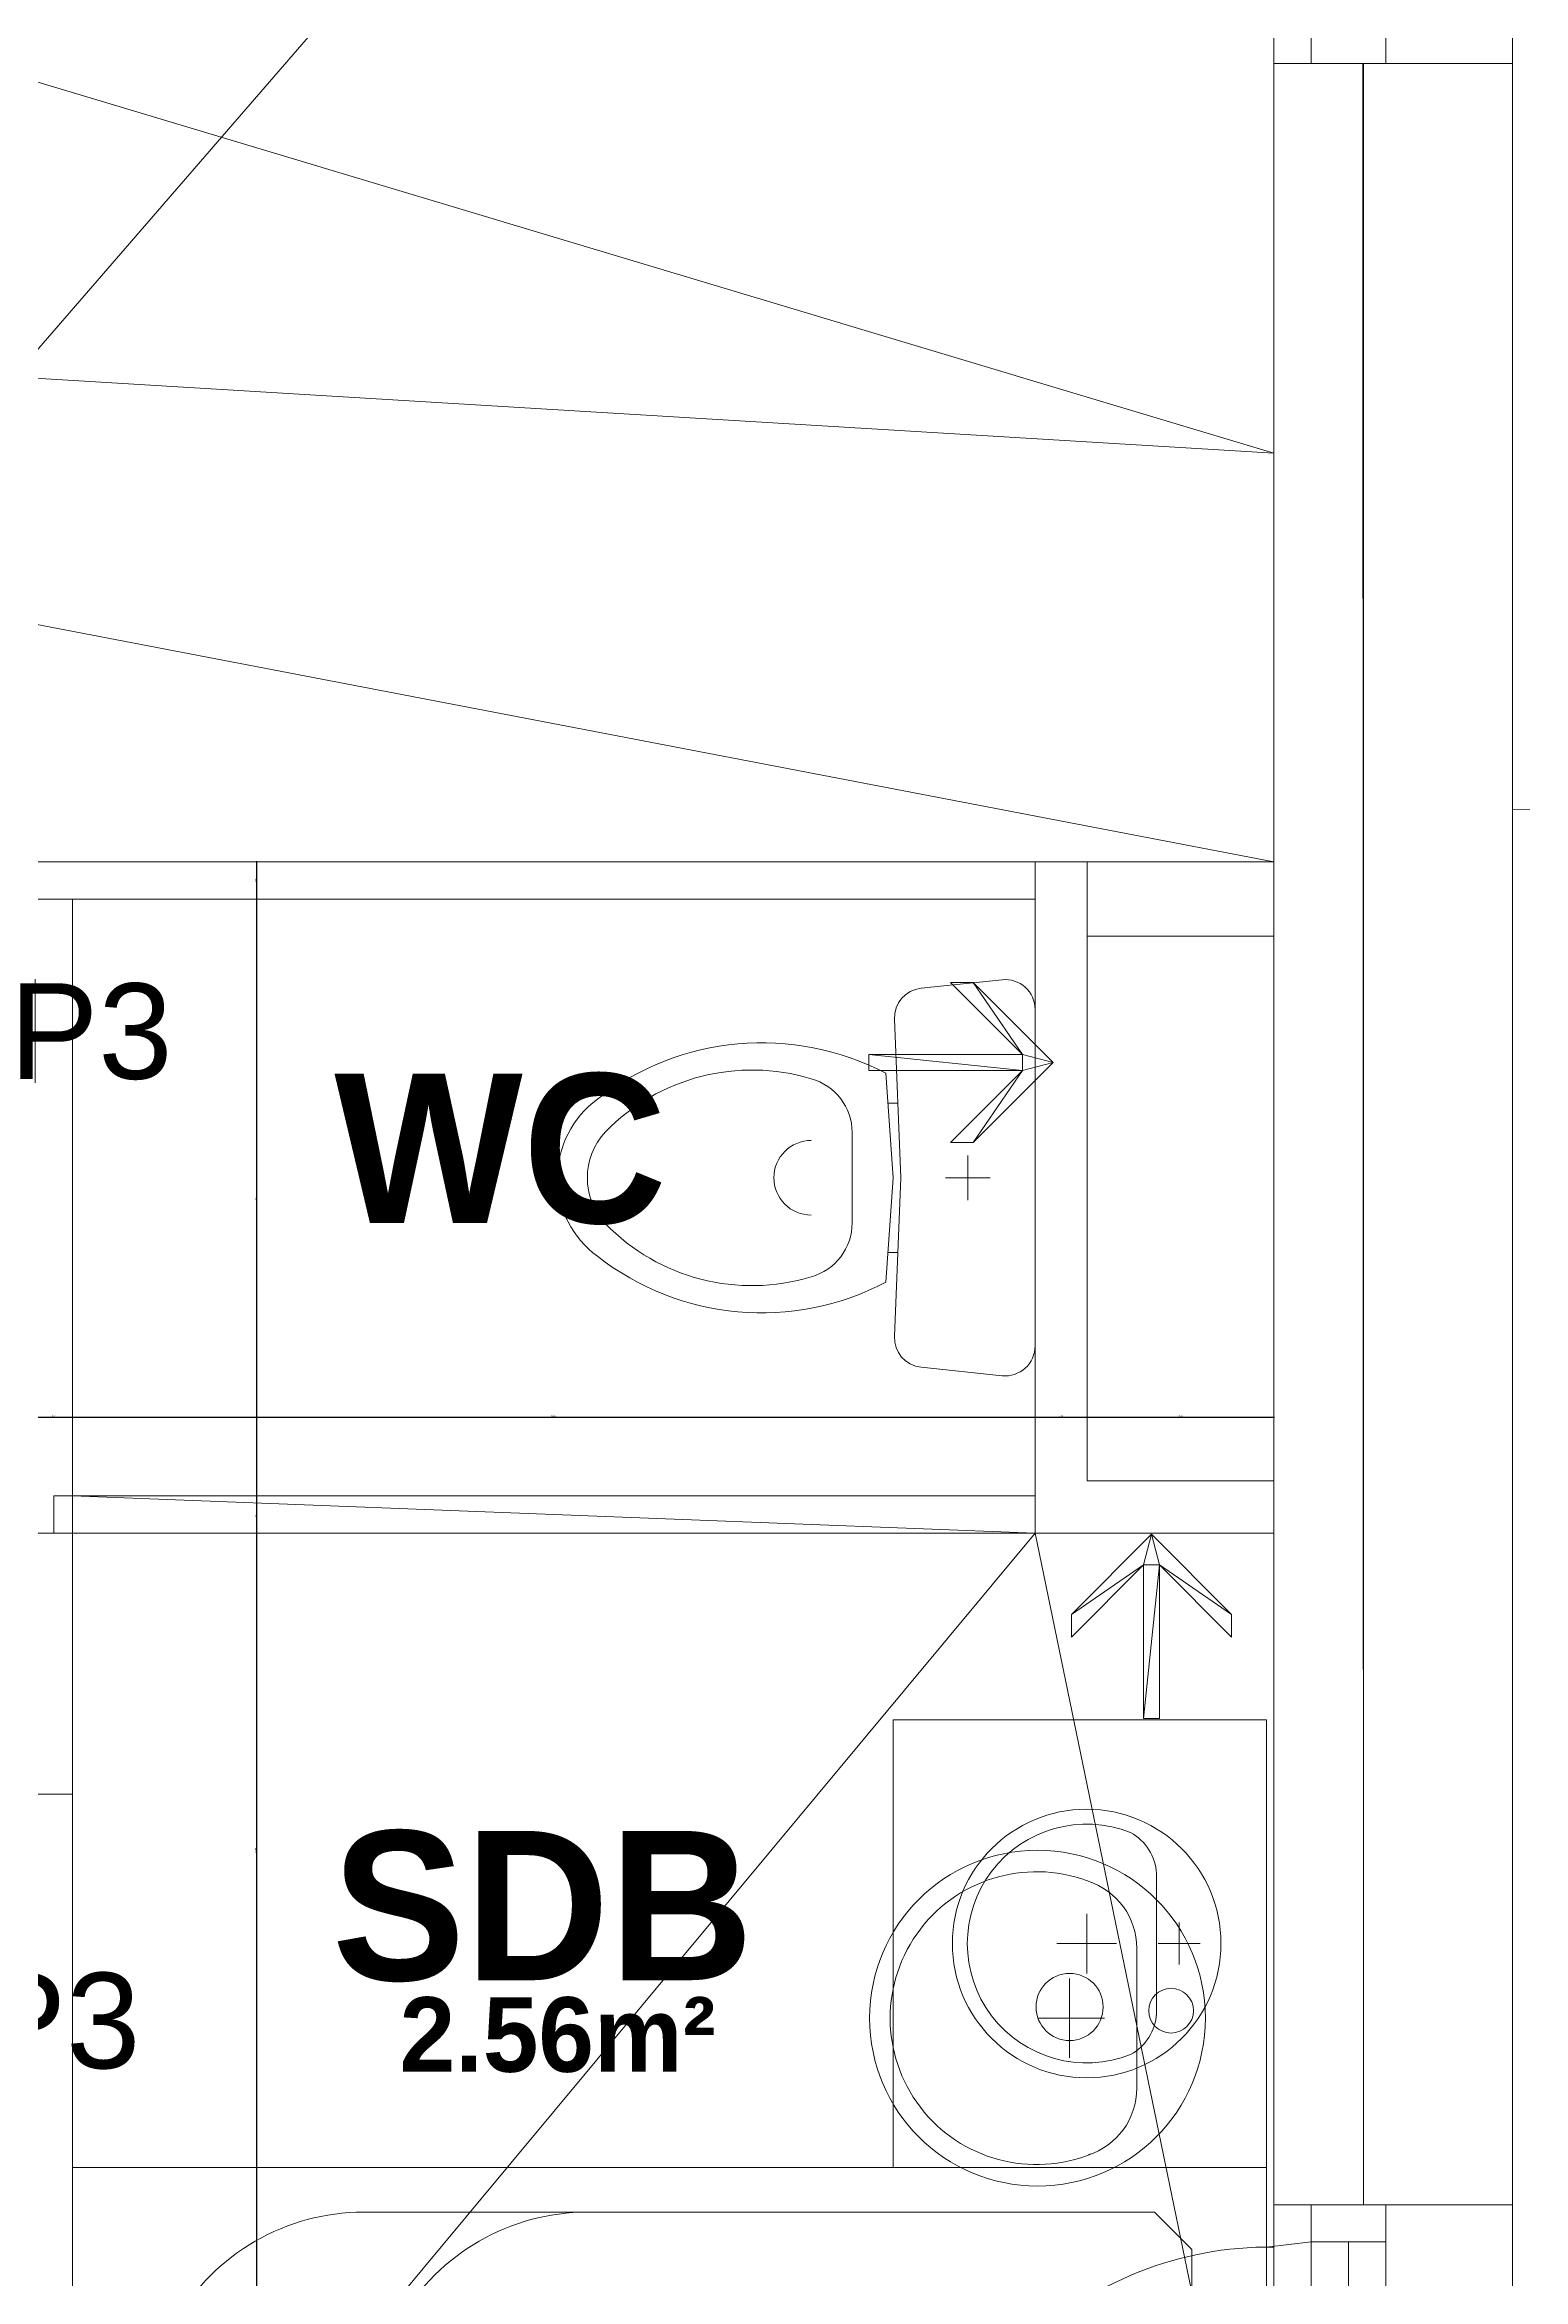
# Model space of a CAD drawing. Header units: metres. Extents: x -12536 to 12621, y -17191 to 9596.
# Drawn here: x -6785.8 to -6587.6, y -3125.3 to -2825.8 of the extents above; entities that cross this region are included whole.
import ezdxf
from ezdxf.enums import TextEntityAlignment as Align
from ezdxf.lldxf.tags import DXFTag

# ---------------------------------------------------------------- set-up
doc = ezdxf.new("R2010")
doc.units = ezdxf.units.M
doc.header["$MEASUREMENT"] = 0
doc.header["$PDMODE"] = 2
doc.header["$PDSIZE"] = 0.25
for name, color, linetype in [('Calque commun', 7, 'Continuous'), ('Layer2', 7, 'Continuous'), ('Layer4', 7, 'Continuous'), ('Layer90', 7, 'Continuous'), ('Textes', 7, 'Continuous')]:
    doc.layers.add(name, color=color, linetype=linetype)
doc.styles.add('Arial', font='arial.ttf', dxfattribs={"height": 0.128})
doc.styles.add('Century Gothic', font='GOTHICB.TTF', dxfattribs={"height": 0.4})
doc.styles.add('Century Gothic2', font='GOTHICB.TTF', dxfattribs={"height": 0.313})
doc.styles.add('Century Gothic6', font='GOTHIC.TTF', dxfattribs={"height": 0.18})
tags = doc.linetypes.add('HIDDEN2', pattern=[0.1875, 0.125, -0.0625]).pattern_tags.tags
tags[6:7] = [DXFTag(74, 4), DXFTag(75, 0), DXFTag(340, '0'), DXFTag(46, 1.0), DXFTag(50, 0.0), DXFTag(44, 0.0), DXFTag(45, 0.0)]
tags[4:5] = [DXFTag(74, 4), DXFTag(75, 0), DXFTag(340, '0'), DXFTag(46, 1.0), DXFTag(50, 0.0), DXFTag(44, 0.0), DXFTag(45, 0.0)]
doc.dimstyles.new('DIM7', dxfattribs={"dimtxt": 0.18, "dimasz": 0.035, "dimexe": 0.05, "dimexo": 0, "dimgap": 0.05, "dimtad": 1, "dimzin": 1, "dimdsep": 46, "dimtxsty": 'Century Gothic6', "dimblk": 'ORIGIN', "dimcen": 0.09, "dimdle": 0.05, "dimadec": 0, "dimazin": 0, "dimtfac": 1, "dimtdec": 4, "dimtix": 1, "dimtofl": 0, "dimtmove": 0, "dimatfit": 3, "dimfxl": 0.05, "dimfxlon": 1, "dimfrac": 2, "dimtolj": 1, "dimtzin": 0, "dimarcsym": 2})

# ---------------------------------------------------------------- blocks, each defined once
blk = doc.blocks.new('Block18105')
at = {"layer": 'Calque commun', "color": 7, "linetype": 'Continuous', "lineweight": 5}
for p, q in [((26.914, -27.1707), (26.914, -24.3006)), ((27.034, -27.1707), (27.034, -24.3006))]:
    blk.add_line(p, q, dxfattribs=at)
at = {"layer": 'Calque commun', "color": 7, "linetype": 'Continuous', "lineweight": 20}
blk.add_line((27.234, -27.1707), (27.234, -24.3006), dxfattribs=at)
blk = doc.blocks.new('wc-3')
at = {"layer": 'Layer2', "color": 6, "linetype": 'Continuous', "lineweight": 5}
for p, q in [((-0.2256, 0), (0.2256, 0)), ((-0.2653, -0.0442), (-0.2539, -0.1527)), ((0.2539, -0.1527), (0.2653, -0.0442)), ((0, -0.06), (0, -0.12)), ((-0.03, -0.09), (0.03, -0.09)), ((-0.2125, -0.1885), (0, -0.18)), ((-0.14, -0.2), (0, -0.19)), ((-0.1, -0.184), (-0.1, -0.1971)), ((0, -0.18), (0.2125, -0.1885)), ((0, -0.19), (0.14, -0.2)), ((0.1, -0.1971), (0.1, -0.184)), ((-0.06, -0.2451), (0.06, -0.2451))]:
    blk.add_line(p, q, dxfattribs=at)
at = {"layer": 'Layer2', "color": 6, "linetype": 'Continuous', "lineweight": 5, "flags": 128}
for points in [[(-0.2653, -0.0442, -0.445253), (-0.2256, 0)], [(0.2256, 0, -0.445276), (0.2653, -0.0442)], [(-0.2539, -0.1527, 0.395314), (-0.2125, -0.1885)], [(0.2125, -0.1885, 0.395339), (0.2539, -0.1527)], [(-0.14, -0.2, 0.294671), (-0.1052, -0.5864)], [(0.14, -0.2, -0.294671), (0.1052, -0.5864)], [(-0.1327, -0.3, -0.337883), (-0.0606, -0.2451)], [(0.1327, -0.3, 0.337854), (0.0606, -0.2451)], [(-0.1327, -0.3, 0.281729), (-0.0616, -0.5756)], [(-0.05, -0.3, 1), (0.05, -0.3)], [(0.1327, -0.3, -0.279876), (0.0616, -0.5756)], [(-0.1052, -0.5864, 0.509528), (0.1052, -0.5864)], [(-0.0616, -0.5756, 0.395927), (0.0616, -0.5756)]]:
    blk.add_lwpolyline(points, format="xyb", dxfattribs=at)
blk = doc.blocks.new('bain160')
at = {"layer": 'Layer90', "color": 6, "linetype": 'Continuous', "lineweight": 5}
for p, q in [((-1.6, 0.7), (-1.6, 0)), ((0, 0.7), (-1.6, 0.7)), ((0, 0), (0, 0.7)), ((-0.15, 0.64), (-1.21, 0.64)), ((-0.1, 0.59), (-0.15, 0.64)), ((-0.1, 0.11), (-0.1, 0.59)), ((-0.0457, 0.37), (-0.0457, 0.43)), ((-0.2, 0.3), (-0.2, 0.4)), ((-0.0757, 0.4), (-0.0157, 0.4)), ((-0.25, 0.35), (-0.15, 0.35)), ((-0.0457, 0.27), (-0.0457, 0.33)), ((-0.0757, 0.3), (-0.0157, 0.3)), ((-0.15, 0.06), (-0.1, 0.11)), ((-1.21, 0.06), (-0.15, 0.06)), ((-1.6, 0), (0, 0))]:
    blk.add_line(p, q, dxfattribs=at)
at = {"layer": 'Layer90', "color": 6, "linetype": 'Continuous', "lineweight": 5, "flags": 128}
for points in [[(-1.21, 0.06, -1.000007), (-1.21, 0.64)], [(-0.91, 0.06, -1.000005), (-0.91, 0.64)]]:
    blk.add_lwpolyline(points, format="xyb", dxfattribs=at)
blk = doc.blocks.new('@PRES_1_$$_1-7')
at = {"layer": 'Calque commun', "color": 5, "linetype": 'Continuous', "lineweight": 5}
for p, q in [((0, 0.32), (1.2, 0.32)), ((1.2, 0.15), (0, 0.15)), ((0.05, 0.05), (0.05, 0.15)), ((1.15, 0.15), (1.15, 0.05)), ((0.05, 0.1), (1.15, 0.1)), ((1.2, 0.05), (0, 0.05)), ((0, 0), (1.2, 0))]:
    blk.add_line(p, q, dxfattribs=at)
blk = doc.blocks.new('@PRES_1_$$_1-8')
at = {"layer": 'Calque commun', "color": 7, "linetype": 'Continuous', "lineweight": 5}
blk.add_line((0, 0), (0, 0.32), dxfattribs=at)
blk = doc.blocks.new('@PRES_1_$$_1-9')
at = {"layer": 'Calque commun', "color": 7, "linetype": 'Continuous', "lineweight": 5}
blk.add_line((0, 0), (0, 0.32), dxfattribs=at)
blk = doc.blocks.new('INTER_2D_COMB3')
at = {"layer": 'Layer4', "color": 0, "linetype": 'ByBlock', "lineweight": -2}
for name in ['@PRES_1_$$_1-7', '@PRES_1_$$_1-8']:
    blk.add_blockref(name, (0, 0), dxfattribs=at)
at = {"layer": 'Layer4', "color": 0, "linetype": 'ByBlock', "lineweight": -2, "extrusion": (0, 0, -1), "xscale": -1, "yscale": -1, "zscale": -1, "rotation": 180}
blk.add_blockref('@PRES_1_$$_1-9', (-1.2, 0), dxfattribs=at)
blk = doc.blocks.new('PLACED_COMB3')
at = {"layer": 'Layer4', "color": 0, "linetype": 'ByBlock', "lineweight": -2}
blk.add_blockref('INTER_2D_COMB3', (0, 0), dxfattribs=at)
blk = doc.blocks.new('_ORIGIN')
at = {"color": 0, "linetype": 'ByBlock', "lineweight": -2}
blk.add_line((0, 0), (-1, 0), dxfattribs=at)
blk.add_circle((0, 0), 0.5, dxfattribs=at)
blk = doc.blocks.new('*D1230')
at = {"layer": 'Calque commun', "color": 0, "linetype": 'ByBlock', "lineweight": -2, "transparency": 16777216}
for p, q in [((-6787.04, -3009.78), (-6787.04, -3009.73)), ((-6787, -3009.78), (-6782.07, -3009.78)), ((-6782.04, -3009.78), (-6782.07, -3009.78)), ((-6782.04, -3009.78), (-6782.04, -3009.73))]:
    blk.add_line(p, q, dxfattribs=at)
at = {"layer": 'Calque commun', "color": 0, "linetype": 'Continuous', "lineweight": -2, "transparency": 16777216}
blk.add_line((-6782, -3009.78), (-6781.97, -3009.78), dxfattribs=at)
at = {"layer": 'Defpoints', "color": 0, "linetype": 'Continuous', "transparency": 16777216}
for p in [(-6787.04, -3009.78), (-6782.04, -3009.78), (-6782.04, -3009.78)]:
    blk.add_point(p, dxfattribs=at)
at = {"layer": 'Calque commun', "color": 0, "linetype": 'Continuous', "lineweight": -2, "transparency": 16777216, "xscale": 0.03500000014901161, "yscale": 0.03500000014901161, "zscale": 0.03500000014901161, "rotation": 180}
for p in [(-6787.04, -3009.78), (-6782.04, -3009.78)]:
    blk.add_blockref('_ORIGIN', p, dxfattribs=at)
at = {"layer": 'Calque commun', "color": 0, "linetype": 'Continuous', "lineweight": 5, "transparency": 16777216, "insert": (-6784.54, -3009.73), "char_height": 0.18, "attachment_point": 8, "line_spacing_factor": 0.773441, "style": 'Century Gothic6'}
blk.add_mtext('\\A1;5.00', dxfattribs=at)
blk = doc.blocks.new('*D1231')
at = {"layer": 'Calque commun', "color": 0, "linetype": 'ByBlock', "lineweight": -2, "transparency": 16777216}
for p, q in [((-6782.04, -3009.78), (-6782.04, -3009.73)), ((-6782, -3009.78), (-6653.07, -3009.78)), ((-6653.04, -3009.78), (-6653.07, -3009.78)), ((-6653.04, -3009.78), (-6653.04, -3009.73))]:
    blk.add_line(p, q, dxfattribs=at)
at = {"layer": 'Calque commun', "color": 0, "linetype": 'Continuous', "lineweight": -2, "transparency": 16777216}
blk.add_line((-6653, -3009.78), (-6652.97, -3009.78), dxfattribs=at)
at = {"layer": 'Defpoints', "color": 0, "linetype": 'Continuous', "transparency": 16777216}
for p in [(-6782.04, -3009.78), (-6653.04, -3009.78), (-6653.04, -3009.78)]:
    blk.add_point(p, dxfattribs=at)
at = {"layer": 'Calque commun', "color": 0, "linetype": 'Continuous', "lineweight": -2, "transparency": 16777216, "xscale": 0.03500000014901161, "yscale": 0.03500000014901161, "zscale": 0.03500000014901161, "rotation": 180}
for p in [(-6782.04, -3009.78), (-6653.04, -3009.78)]:
    blk.add_blockref('_ORIGIN', p, dxfattribs=at)
at = {"layer": 'Calque commun', "color": 0, "linetype": 'Continuous', "lineweight": 5, "transparency": 16777216, "insert": (-6717.54, -3009.73), "char_height": 0.18, "attachment_point": 8, "line_spacing_factor": 0.773441, "style": 'Century Gothic6'}
blk.add_mtext('\\A1;129.00', dxfattribs=at)
blk = doc.blocks.new('*D1232')
at = {"layer": 'Calque commun', "color": 0, "linetype": 'ByBlock', "lineweight": -2, "transparency": 16777216}
for p, q in [((-6653.04, -3009.78), (-6653.04, -3009.73)), ((-6653, -3009.78), (-6646.07, -3009.78)), ((-6646.04, -3009.78), (-6646.07, -3009.78)), ((-6646.04, -3009.78), (-6646.04, -3009.73))]:
    blk.add_line(p, q, dxfattribs=at)
at = {"layer": 'Calque commun', "color": 0, "linetype": 'Continuous', "lineweight": -2, "transparency": 16777216}
blk.add_line((-6646, -3009.78), (-6645.97, -3009.78), dxfattribs=at)
at = {"layer": 'Defpoints', "color": 0, "linetype": 'Continuous', "transparency": 16777216}
for p in [(-6653.04, -3009.78), (-6646.04, -3009.78), (-6646.04, -3009.78)]:
    blk.add_point(p, dxfattribs=at)
at = {"layer": 'Calque commun', "color": 0, "linetype": 'Continuous', "lineweight": -2, "transparency": 16777216, "xscale": 0.03500000014901161, "yscale": 0.03500000014901161, "zscale": 0.03500000014901161, "rotation": 180}
for p in [(-6653.04, -3009.78), (-6646.04, -3009.78)]:
    blk.add_blockref('_ORIGIN', p, dxfattribs=at)
at = {"layer": 'Calque commun', "color": 0, "linetype": 'Continuous', "lineweight": 5, "transparency": 16777216, "insert": (-6649.54, -3009.73), "char_height": 0.18, "attachment_point": 8, "line_spacing_factor": 0.773441, "style": 'Century Gothic6'}
blk.add_mtext('\\A1;7.00', dxfattribs=at)
blk = doc.blocks.new('*D1233')
at = {"layer": 'Calque commun', "color": 0, "linetype": 'ByBlock', "lineweight": -2, "transparency": 16777216}
for p, q in [((-6646.04, -3009.78), (-6646.04, -3009.73)), ((-6646, -3009.78), (-6621.07, -3009.78)), ((-6621.04, -3009.78), (-6621.07, -3009.78)), ((-6621.04, -3009.78), (-6621.04, -3009.73))]:
    blk.add_line(p, q, dxfattribs=at)
at = {"layer": 'Calque commun', "color": 0, "linetype": 'Continuous', "lineweight": -2, "transparency": 16777216}
blk.add_line((-6621, -3009.78), (-6620.97, -3009.78), dxfattribs=at)
at = {"layer": 'Defpoints', "color": 0, "linetype": 'Continuous', "transparency": 16777216}
for p in [(-6646.04, -3009.78), (-6621.04, -3009.78), (-6621.04, -3009.78)]:
    blk.add_point(p, dxfattribs=at)
at = {"layer": 'Calque commun', "color": 0, "linetype": 'Continuous', "lineweight": -2, "transparency": 16777216, "xscale": 0.03500000014901161, "yscale": 0.03500000014901161, "zscale": 0.03500000014901161, "rotation": 180}
for p in [(-6646.04, -3009.78), (-6621.04, -3009.78)]:
    blk.add_blockref('_ORIGIN', p, dxfattribs=at)
at = {"layer": 'Calque commun', "color": 0, "linetype": 'Continuous', "lineweight": 5, "transparency": 16777216, "insert": (-6633.54, -3009.73), "char_height": 0.18, "attachment_point": 8, "line_spacing_factor": 0.773441, "style": 'Century Gothic6'}
blk.add_mtext('\\A1;25.00', dxfattribs=at)
blk = doc.blocks.new('*D1241')
at = {"layer": 'Calque commun', "color": 0, "linetype": 'ByBlock', "lineweight": -2, "transparency": 16777216}
for p, q in [((-6757.37, -3110.35), (-6757.27, -3110.35)), ((-6757.32, -3110.35), (-6757.32, -3110.38)), ((-6757.32, -3180.31), (-6757.32, -3110.38)), ((-6757.37, -3180.35), (-6757.27, -3180.35))]:
    blk.add_line(p, q, dxfattribs=at)
at = {"layer": 'Calque commun', "color": 0, "linetype": 'Continuous', "lineweight": -2, "transparency": 16777216}
blk.add_line((-6757.32, -3110.31), (-6757.32, -3110.28), dxfattribs=at)
at = {"layer": 'Defpoints', "color": 0, "linetype": 'Continuous', "transparency": 16777216}
for p in [(-6782.04, -3110.35), (-6757.32, -3110.35), (-6782.04, -3180.35)]:
    blk.add_point(p, dxfattribs=at)
at = {"layer": 'Calque commun', "color": 0, "linetype": 'Continuous', "lineweight": -2, "transparency": 16777216, "xscale": 0.03500000014901161, "yscale": 0.03500000014901161, "zscale": 0.03500000014901161, "rotation": 270}
for p in [(-6757.32, -3110.35), (-6757.32, -3180.35)]:
    blk.add_blockref('_ORIGIN', p, dxfattribs=at)
at = {"layer": 'Calque commun', "color": 0, "linetype": 'Continuous', "lineweight": 5, "transparency": 16777216, "insert": (-6757.37, -3145.35), "char_height": 0.18, "attachment_point": 8, "rotation": 90, "line_spacing_factor": 0.773441, "style": 'Century Gothic6'}
blk.add_mtext('\\A1;70.00', dxfattribs=at)
blk = doc.blocks.new('*D1242')
at = {"layer": 'Calque commun', "color": 0, "linetype": 'ByBlock', "lineweight": -2, "transparency": 16777216}
for p, q in [((-6757.37, -3025.35), (-6757.27, -3025.35)), ((-6757.32, -3025.35), (-6757.32, -3025.38)), ((-6757.32, -3110.31), (-6757.32, -3025.38)), ((-6757.37, -3110.35), (-6757.27, -3110.35))]:
    blk.add_line(p, q, dxfattribs=at)
at = {"layer": 'Calque commun', "color": 0, "linetype": 'Continuous', "lineweight": -2, "transparency": 16777216}
blk.add_line((-6757.32, -3025.31), (-6757.32, -3025.28), dxfattribs=at)
at = {"layer": 'Defpoints', "color": 0, "linetype": 'Continuous', "transparency": 16777216}
for p in [(-6782.04, -3025.35), (-6757.32, -3025.35), (-6782.04, -3110.35)]:
    blk.add_point(p, dxfattribs=at)
at = {"layer": 'Calque commun', "color": 0, "linetype": 'Continuous', "lineweight": -2, "transparency": 16777216, "xscale": 0.03500000014901161, "yscale": 0.03500000014901161, "zscale": 0.03500000014901161, "rotation": 270}
for p in [(-6757.32, -3025.35), (-6757.32, -3110.35)]:
    blk.add_blockref('_ORIGIN', p, dxfattribs=at)
at = {"layer": 'Calque commun', "color": 0, "linetype": 'Continuous', "lineweight": 5, "transparency": 16777216, "insert": (-6757.37, -3067.85), "char_height": 0.18, "attachment_point": 8, "rotation": 90, "line_spacing_factor": 0.773441, "style": 'Century Gothic6'}
blk.add_mtext('\\A1;85.00', dxfattribs=at)
blk = doc.blocks.new('*D1243')
at = {"layer": 'Calque commun', "color": 0, "linetype": 'ByBlock', "lineweight": -2, "transparency": 16777216}
for p, q in [((-6757.37, -3020.35), (-6757.27, -3020.35)), ((-6757.32, -3020.35), (-6757.32, -3020.38)), ((-6757.32, -3025.31), (-6757.32, -3020.38)), ((-6757.37, -3025.35), (-6757.27, -3025.35))]:
    blk.add_line(p, q, dxfattribs=at)
at = {"layer": 'Calque commun', "color": 0, "linetype": 'Continuous', "lineweight": -2, "transparency": 16777216}
blk.add_line((-6757.32, -3020.31), (-6757.32, -3020.28), dxfattribs=at)
at = {"layer": 'Defpoints', "color": 0, "linetype": 'Continuous', "transparency": 16777216}
for p in [(-6782.04, -3020.35), (-6757.32, -3020.35), (-6782.04, -3025.35)]:
    blk.add_point(p, dxfattribs=at)
at = {"layer": 'Calque commun', "color": 0, "linetype": 'Continuous', "lineweight": -2, "transparency": 16777216, "xscale": 0.03500000014901161, "yscale": 0.03500000014901161, "zscale": 0.03500000014901161, "rotation": 270}
for p in [(-6757.32, -3020.35), (-6757.32, -3025.35)]:
    blk.add_blockref('_ORIGIN', p, dxfattribs=at)
at = {"layer": 'Calque commun', "color": 0, "linetype": 'Continuous', "lineweight": 5, "transparency": 16777216, "insert": (-6757.37, -3022.85), "char_height": 0.18, "attachment_point": 8, "rotation": 90, "line_spacing_factor": 0.773441, "style": 'Century Gothic6'}
blk.add_mtext('\\A1;5.00', dxfattribs=at)
blk = doc.blocks.new('*D1244')
at = {"layer": 'Calque commun', "color": 0, "linetype": 'ByBlock', "lineweight": -2, "transparency": 16777216}
for p, q in [((-6757.37, -2940.35), (-6757.27, -2940.35)), ((-6757.32, -2940.35), (-6757.32, -2940.38)), ((-6757.32, -3020.31), (-6757.32, -2940.38)), ((-6757.37, -3020.35), (-6757.27, -3020.35))]:
    blk.add_line(p, q, dxfattribs=at)
at = {"layer": 'Calque commun', "color": 0, "linetype": 'Continuous', "lineweight": -2, "transparency": 16777216}
blk.add_line((-6757.32, -2940.31), (-6757.32, -2940.28), dxfattribs=at)
at = {"layer": 'Defpoints', "color": 0, "linetype": 'Continuous', "transparency": 16777216}
for p in [(-6782.04, -2940.35), (-6757.32, -2940.35), (-6782.04, -3020.35)]:
    blk.add_point(p, dxfattribs=at)
at = {"layer": 'Calque commun', "color": 0, "linetype": 'Continuous', "lineweight": -2, "transparency": 16777216, "xscale": 0.03500000014901161, "yscale": 0.03500000014901161, "zscale": 0.03500000014901161, "rotation": 270}
for p in [(-6757.32, -2940.35), (-6757.32, -3020.35)]:
    blk.add_blockref('_ORIGIN', p, dxfattribs=at)
at = {"layer": 'Calque commun', "color": 0, "linetype": 'Continuous', "lineweight": 5, "transparency": 16777216, "insert": (-6757.37, -2980.35), "char_height": 0.18, "attachment_point": 8, "rotation": 90, "line_spacing_factor": 0.773441, "style": 'Century Gothic6'}
blk.add_mtext('\\A1;80.00', dxfattribs=at)
blk = doc.blocks.new('*D1245')
at = {"layer": 'Calque commun', "color": 0, "linetype": 'ByBlock', "lineweight": -2, "transparency": 16777216}
for p, q in [((-6757.27, -2935.35), (-6757.37, -2935.35)), ((-6757.32, -2935.35), (-6757.32, -2935.38)), ((-6757.32, -2940.31), (-6757.32, -2935.38)), ((-6757.37, -2940.35), (-6757.27, -2940.35))]:
    blk.add_line(p, q, dxfattribs=at)
at = {"layer": 'Calque commun', "color": 0, "linetype": 'Continuous', "lineweight": -2, "transparency": 16777216}
blk.add_line((-6757.32, -2935.31), (-6757.32, -2935.28), dxfattribs=at)
at = {"layer": 'Defpoints', "color": 0, "linetype": 'Continuous', "transparency": 16777216}
for p in [(-6757.32, -2935.35), (-6726.04, -2935.35), (-6782.04, -2940.35)]:
    blk.add_point(p, dxfattribs=at)
at = {"layer": 'Calque commun', "color": 0, "linetype": 'Continuous', "lineweight": -2, "transparency": 16777216, "xscale": 0.03500000014901161, "yscale": 0.03500000014901161, "zscale": 0.03500000014901161, "rotation": 270}
for p in [(-6757.32, -2935.35), (-6757.32, -2940.35)]:
    blk.add_blockref('_ORIGIN', p, dxfattribs=at)
at = {"layer": 'Calque commun', "color": 0, "linetype": 'Continuous', "lineweight": 5, "transparency": 16777216, "insert": (-6757.37, -2937.85), "char_height": 0.18, "attachment_point": 8, "rotation": 90, "line_spacing_factor": 0.773441, "style": 'Century Gothic6'}
blk.add_mtext('\\A1;5.00', dxfattribs=at)
blk = doc.blocks.new('@PRES_1_$$_1-53')
at = {"layer": 'Calque commun', "color": 5, "linetype": 'Continuous', "lineweight": 5}
for p, q in [((0, 0.32), (1, 0.32)), ((1, 0.15), (0, 0.15)), ((0.05, 0.05), (0.05, 0.15)), ((0.95, 0.15), (0.95, 0.05)), ((0.05, 0.1), (0.95, 0.1)), ((1, 0.05), (0, 0.05)), ((0, 0), (1, 0))]:
    blk.add_line(p, q, dxfattribs=at)
blk = doc.blocks.new('@PRES_1_$$_1-54')
at = {"layer": 'Calque commun', "color": 7, "linetype": 'Continuous', "lineweight": 5}
blk.add_line((0, 0), (0, 0.32), dxfattribs=at)
blk = doc.blocks.new('@PRES_1_$$_1-55')
at = {"layer": 'Calque commun', "color": 7, "linetype": 'Continuous', "lineweight": 5}
blk.add_line((0, 0), (0, 0.32), dxfattribs=at)
blk = doc.blocks.new('INTER_2D_COMB19')
at = {"layer": 'Calque commun', "color": 0, "linetype": 'ByBlock', "lineweight": -2}
for name in ['@PRES_1_$$_1-53', '@PRES_1_$$_1-54']:
    blk.add_blockref(name, (0, 0), dxfattribs=at)
at = {"layer": 'Calque commun', "color": 0, "linetype": 'ByBlock', "lineweight": -2, "extrusion": (0, 0, -1), "xscale": -1, "yscale": -1, "zscale": -1, "rotation": 180}
blk.add_blockref('@PRES_1_$$_1-55', (-1, 0), dxfattribs=at)
blk = doc.blocks.new('PLACED_COMB19')
at = {"layer": 'Calque commun', "color": 0, "linetype": 'ByBlock', "lineweight": -2}
blk.add_blockref('INTER_2D_COMB19', (0, 0), dxfattribs=at)
blk = doc.blocks.new('@PRES_1_$$_1-35')
at = {"layer": 'Calque commun', "color": 5, "linetype": 'Continuous', "lineweight": 5}
for p, q in [((0, 0.32), (0.8, 0.32)), ((0.8, 0.15), (0, 0.15)), ((0.05, 0.05), (0.05, 0.15)), ((0.75, 0.15), (0.75, 0.05)), ((0.05, 0.1), (0.75, 0.1)), ((0.8, 0.05), (0, 0.05)), ((0, 0), (0.8, 0))]:
    blk.add_line(p, q, dxfattribs=at)
blk = doc.blocks.new('@PRES_1_$$_1-36')
at = {"layer": 'Calque commun', "color": 7, "linetype": 'Continuous', "lineweight": 5}
blk.add_line((0, 0), (0, 0.32), dxfattribs=at)
blk = doc.blocks.new('@PRES_1_$$_1-37')
at = {"layer": 'Calque commun', "color": 7, "linetype": 'Continuous', "lineweight": 5}
blk.add_line((0, 0), (0, 0.32), dxfattribs=at)
blk = doc.blocks.new('INTER_2D_COMB13')
at = {"layer": 'Calque commun', "color": 0, "linetype": 'ByBlock', "lineweight": -2}
for name in ['@PRES_1_$$_1-35', '@PRES_1_$$_1-36']:
    blk.add_blockref(name, (0, 0), dxfattribs=at)
at = {"layer": 'Calque commun', "color": 0, "linetype": 'ByBlock', "lineweight": -2, "extrusion": (0, 0, -1), "xscale": -1, "yscale": -1, "zscale": -1, "rotation": 180}
blk.add_blockref('@PRES_1_$$_1-37', (-0.8, 0), dxfattribs=at)
blk = doc.blocks.new('PLACED_COMB13')
at = {"layer": 'Calque commun', "color": 0, "linetype": 'ByBlock', "lineweight": -2}
blk.add_blockref('INTER_2D_COMB13', (0, 0), dxfattribs=at)
blk = doc.blocks.new('fleche01')
at = {"layer": 'Calque commun', "color": 6, "linetype": 'Continuous', "lineweight": 20}
mesh = blk.add_polyface(dxfattribs=at)
corners = [(1.283, 1), (0.383, 0.1), (1, 1), (1, -1), (0, 0), (0.383, -0.1), (2.3, 0.1), (2.3, -0.1), (1.283, -1)]
mesh.append_faces([[corners[k] for k in face] for face in [(4, 1, 5)]], dxfattribs={"vtx0": -1, "vtx1": -1, "vtx2": -1, "color": 6})
mesh.append_faces([[corners[k] for k in face] for face in [(0, 1, 2)]], dxfattribs={"vtx1": -1, "color": 6})
mesh.append_faces([[corners[k] for k in face] for face in [(3, 4, 5), (4, 2, 1), (7, 5, 1)]], dxfattribs={"vtx1": -1, "vtx2": -1, "color": 6})
mesh.append_faces([[corners[k] for k in face] for face in [(1, 6, 7), (5, 8, 3)]], dxfattribs={"vtx2": -1, "color": 6})
blk = doc.blocks.new('vasque1')
at = {"layer": 'Layer2', "color": 6, "linetype": 'Continuous', "lineweight": 5}
for p, q in [((-0.094, -0.092), (0.094, -0.092)), ((0, -0.182), (0, -0.135)), ((-0.0533, -0.182), (0.0533, -0.182)), ((0, -0.182), (0, -0.224))]:
    blk.add_line(p, q, dxfattribs=at)
at = {"layer": 'Layer2', "color": 6, "linetype": 'Continuous', "lineweight": 5, "flags": 128}
for points in [[(0, -0.45, -1), (0, 0)], [(0, 0, -1), (0, -0.45)], [(0.02, -0.046, 1), (-0.04, -0.046, 1), (0.02, -0.046)], [(-0.094, -0.092, 0.324927), (-0.1834, -0.157)], [(0.094, -0.092, -0.324927), (0.1834, -0.157)], [(0.03, -0.182, 1), (-0.06, -0.182, 1), (0.03, -0.182)], [(-0.1814, -0.1514, 1.494518), (0.1814, -0.1514)]]:
    blk.add_lwpolyline(points, format="xyb", dxfattribs=at)
blk = doc.blocks.new('vasqu450')
at = {"layer": 'Calque commun', "color": 6, "linetype": 'Continuous', "lineweight": 5}
blk.add_line((0.1207, 0.1168), (-0.1173, 0.117), dxfattribs=at)
for radius, start, end in [(0.225, 360, 359.9994), (0.2, 158.4, 21.6)]:
    blk.add_arc((0, 0), radius, start, end, dxfattribs=at)
at = {"layer": 'Calque commun', "color": 6, "linetype": 'Continuous', "lineweight": 5, "extrusion": (0, 0, -1)}
for centre, start, end in [((0.112, 0.0327), 28.9734, 86.4066), ((-0.112, 0.0327), 93.5934, 151.0266)]:
    blk.add_arc(centre, 0.0845, start, end, dxfattribs=at)
at = {"layer": 'Layer90', "color": 6, "linetype": 'Continuous', "lineweight": 5}
for p, q in [((0, 0.19), (0, 0.12)), ((0.035, 0.155), (-0.035, 0.155)), ((0, 0.05), (0, -0.05)), ((-0.05, 0), (0.05, 0))]:
    blk.add_line(p, q, dxfattribs=at)
blk = doc.blocks.new('meuble vasque 60x50')
at = {"layer": 'Calque commun', "color": 0, "linetype": 'ByBlock', "lineweight": -2, "xscale": 0.800000011920929, "yscale": 0.800000011920929, "zscale": 0.800000011920929}
blk.add_blockref('vasqu450', (0.2994, -0.241), dxfattribs=at)
at = {"layer": 'Calque commun', "color": 0, "linetype": 'ByBlock', "lineweight": -2}
blk.add_blockref('vasque1', (0.3994, -0.0819), dxfattribs=at)
at = {"layer": 'Calque commun', "color": 6, "linetype": 'Continuous', "lineweight": 5}
mesh = blk.add_polyface(dxfattribs=at)
corners = [(-0.0006, -0.0002), (0.5994, -0.0002), (0.5994, -0.5002), (-0.0006, -0.5002)]
mesh.append_faces([[corners[k] for k in face] for face in [(0, 1, 2, 3)]], dxfattribs={"color": 6})

msp = doc.modelspace()

# ---------------------------------------------------------------- linework, layer by layer
at = {"layer": 'Calque commun', "color": 12, "linetype": 'Continuous', "lineweight": 20}
for p, q in [((-6609.12, -2828.344), (-6589.036, -2828.344)), ((-6609.12, -2828.344), (-6609.036, -3115.346)), ((-6653.038, -2935.346), (-6653.038, -3025.346)), ((-6646.037, -2935.346), (-6653.038, -2935.346)), ((-6646.037, -2935.346), (-6646.037, -3018.346)), ((-6646.037, -3018.346), (-6621.037, -3018.346)), ((-6621.037, -3025.346), (-6621.037, -3018.346)), ((-6653.038, -3025.346), (-6621.037, -3025.346)), ((-6609.036, -3115.346), (-6589.036, -3115.346))]:
    msp.add_line(p, q, dxfattribs=at)
at = {"layer": 'Calque commun', "color": 15, "linetype": 'Continuous', "lineweight": 20}
for p, q in [((-6831.037, -2935.346), (-6653.038, -2935.346)), ((-6831.037, -2940.346), (-6653.038, -2940.346)), ((-6653.038, -3020.346), (-6784.536, -3020.346)), ((-6784.536, -3025.346), (-6784.536, -3020.346)), ((-6782.037, -3025.346), (-6782.037, -3020.346)), ((-6653.038, -3025.346), (-6653.038, -3020.346)), ((-6653.038, -3025.346), (-6784.536, -3025.346)), ((-6782.037, -3245.347), (-6782.037, -3105.346))]:
    msp.add_line(p, q, dxfattribs=at)
at = {"layer": 'Calque commun', "color": 4, "linetype": 'Continuous', "lineweight": 20}
for p, q in [((-6621.037, -2935.346), (-6646.037, -2935.346)), ((-6646.037, -2935.346), (-6646.037, -2945.346)), ((-6621.037, -2935.346), (-6621.037, -2945.346)), ((-6621.037, -2945.346), (-6646.037, -2945.346))]:
    msp.add_line(p, q, dxfattribs=at)
at = {"layer": 'Calque commun', "color": 7, "linetype": 'Continuous', "lineweight": 5}
msp.add_line((-6621.037, -3025.346), (-6671.037, -3025.346), dxfattribs=at)
at = {"layer": 'Calque commun', "color": 7, "linetype": 'HIDDEN2', "lineweight": 5}
msp.add_line((-6622.037, -3121.028), (-6616.037, -3120.346), dxfattribs=at)
at = {"layer": 'Calque commun', "color": 7, "linetype": 'Continuous', "lineweight": 5, "flags": 128}
msp.add_lwpolyline([(-6589.036, -2728.344, -1), (-6589.036, -2928.344)], format="xyb", dxfattribs=at)
at = {"layer": 'Calque commun', "color": 7, "linetype": 'HIDDEN2', "lineweight": 5, "flags": 128}
msp.add_lwpolyline([(-6621.106, -3121.03, 0.4142136), (-6668.913, -3167.671)], format="xyb", dxfattribs=at)
at = {"layer": 'Calque commun', "color": 9, "linetype": 'Continuous', "lineweight": 20}
msp.add_polyline3d([(-7217.034, -3511.344, 0), (-7217.034, -2675.345, 0), (-7223.034, -2675.345, 0), (-6621.037, -2675.345, 0), (-6621.037, -3511.344, 0)], close=True, dxfattribs=at)

# ---------------------------------------------------------------- block references
at = {"layer": 'Calque commun', "color": 0, "linetype": 'ByBlock', "lineweight": -2, "xscale": 100, "yscale": 100, "zscale": 100}
msp.add_blockref('Block18105', (-9312.433, -398.28), dxfattribs=at)
at = {"layer": 'Calque commun', "color": 0, "linetype": 'ByBlock', "lineweight": -2, "extrusion": (0, 0, -1)}
for name, p, xscale, yscale, zscale, rotation in [('PLACED_COMB19', (6621.037, -2828.344), -100, -100, -100, 270), ('wc-3', (6653.038, -2977.707), 100, 100, 100, 89.99999999999999)]:
    msp.add_blockref(name, p, dxfattribs=dict(at, xscale=xscale, yscale=yscale, zscale=zscale, rotation=rotation))
at = {"layer": 'Calque commun', "color": 16, "linetype": 'ByBlock', "lineweight": -2, "extrusion": (0, 0, -1), "xscale": 100, "yscale": 100, "zscale": 100, "rotation": 270}
for p in [(6782.037, -2940.346), (6782.037, -3025.346)]:
    msp.add_blockref('PLACED_COMB3', p, dxfattribs=at)
at = {"layer": 'Calque commun', "color": 0, "linetype": 'ByBlock', "lineweight": -2}
for name, p, xscale, yscale, zscale, rotation in [('fleche01', (-6650.607, -2962.258), 10.73741838335991, 10.73741838335991, 10.73741838335991, 180), ('fleche01', (-6637.427, -3025.491), 10.73741838335991, 10.73741838335991, 10.73741838335991, 270), ('meuble vasque 60x50', (-6622.019, -3050.404), 100, 100, 100, 270), ('bain160', (-6622.037, -3180.346), -100, -100, -100, 180), ('PLACED_COMB13', (-6621.037, -3115.346), 100, 100, 100, 270)]:
    msp.add_blockref(name, p, dxfattribs=dict(at, xscale=xscale, yscale=yscale, zscale=zscale, rotation=rotation))

# ---------------------------------------------------------------- texts
at = {"layer": 'Textes', "color": 5, "linetype": 'ByBlock', "lineweight": -2, "style": 'Arial'}
for p in [(-6790.495, -2964.453), (-6794.8, -3097.061)]:
    msp.add_text('P3', height=12.8, dxfattribs=at).set_placement(p)
at = {"layer": 'Textes', "color": 5, "linetype": 'ByBlock', "lineweight": -2, "style": 'Century Gothic'}
for s, p in [('WC', (-6702.388, -2963.761)), ('SDB', (-6690.786, -3065.257))]:
    msp.add_text(s, height=20, dxfattribs=at).set_placement(p, align=Align.TOP_RIGHT)
at = {"layer": 'Textes', "color": 9, "linetype": 'ByBlock', "lineweight": -2, "style": 'Century Gothic2'}
msp.add_text('2.56m²', height=10, dxfattribs=at).set_placement((-6695.813, -3087.537), align=Align.TOP_RIGHT)

# ---------------------------------------------------------------- dimensions: what is measured, and where the dimension line sits
at = {"layer": 'Calque commun', "color": 5, "linetype": 'Continuous', "lineweight": 5}
dim = msp.add_linear_dim(base=(-6757.321, -2935.346), p1=(-6782.037, -2940.346), p2=(-6726.037, -2935.346), angle=90, dimstyle='DIM7', dxfattribs=at)
dim.commit()
dim.dimension.update_dxf_attribs({"geometry": '*D1245', "text_midpoint": (-6757.466, -2937.846)})
for p1, p2, distance, picture, middle in [((-6782.037, -3020.346), (-6782.037, -2940.346), -24.716, '*D1244', (-6757.466, -2980.346)), ((-6787.037, -3009.78), (-6782.037, -3009.78), 0, '*D1230', (-6784.537, -3009.636)), ((-6782.037, -3009.78), (-6653.038, -3009.78), 0, '*D1231', (-6717.537, -3009.636)), ((-6653.038, -3009.78), (-6646.037, -3009.78), 0, '*D1232', (-6649.537, -3009.636)), ((-6646.037, -3009.78), (-6621.037, -3009.78), 0, '*D1233', (-6633.537, -3009.636)), ((-6782.037, -3025.346), (-6782.037, -3020.346), -24.716, '*D1243', (-6757.466, -3022.846)), ((-6782.037, -3110.346), (-6782.037, -3025.346), -24.716, '*D1242', (-6757.466, -3067.846)), ((-6782.037, -3180.347), (-6782.037, -3110.346), -24.716, '*D1241', (-6757.466, -3145.346))]:
    dim = msp.add_aligned_dim(p1=p1, p2=p2, distance=distance, dimstyle='DIM7', dxfattribs=at)
    dim.commit()
    dim.dimension.update_dxf_attribs({"geometry": picture, "text_midpoint": middle})

# ---------------------------------------------------------------- meshes
at = {"layer": 'Calque commun', "color": 7, "linetype": 'Continuous', "lineweight": 5}
mesh = msp.add_polyface(dxfattribs=at)
corners = [(-6352.223, -1261.028), (-12352.223, -1261.028), (-12352.223, -5461.028), (-6352.223, -5461.028)]
mesh.append_faces([[corners[k] for k in face] for face in [(0, 1, 2, 3)]], dxfattribs={"color": 7})
at = {"layer": 'Calque commun', "color": 9, "linetype": 'Continuous', "lineweight": 5}
mesh = msp.add_polyface(dxfattribs=at)
corners = [(-7017.535, -2940.346), (-7217.033, -2675.345), (-6621.037, -2675.345), (-7015.037, -3130.347), (-6621.037, -3511.344), (-7217.034, -3511.344), (-7217.033, -3130.347), (-7217.034, -2940.346)]
mesh.append_faces([[corners[k] for k in face] for face in [(3, 5, 6)]], dxfattribs={"vtx0": -1, "color": 9})
mesh.append_faces([[corners[k] for k in face] for face in [(0, 1, 2), (3, 4, 5), (3, 2, 4)]], dxfattribs={"vtx0": -1, "vtx2": -1, "color": 9})
mesh.append_faces([[corners[k] for k in face] for face in [(3, 0, 2)]], dxfattribs={"vtx1": -1, "vtx2": -1, "color": 9})
mesh.append_faces([[corners[k] for k in face] for face in [(0, 7, 1)]], dxfattribs={"vtx2": -1, "color": 9})
mesh = msp.add_polyface(dxfattribs=at)
corners = [(-7038.035, -2855.345), (-6621.037, -2880.605), (-6621.037, -2935.346), (-7098.035, -2935.346), (-7098.035, -2855.345), (-6621.038, -2675.345), (-7038.035, -2755.345), (-7098.035, -2675.345), (-7098.035, -2755.345)]
mesh.append_faces([[corners[k] for k in face] for face in [(0, 3, 4)]], dxfattribs={"vtx0": -1, "color": 9})
mesh.append_faces([[corners[k] for k in face] for face in [(5, 6, 7), (6, 1, 0)]], dxfattribs={"vtx0": -1, "vtx1": -1, "color": 9})
mesh.append_faces([[corners[k] for k in face] for face in [(0, 1, 2)]], dxfattribs={"vtx0": -1, "vtx1": -1, "vtx2": -1, "color": 9})
mesh.append_faces([[corners[k] for k in face] for face in [(0, 2, 3)]], dxfattribs={"vtx0": -1, "vtx2": -1, "color": 9})
mesh.append_faces([[corners[k] for k in face] for face in [(5, 1, 6)]], dxfattribs={"vtx1": -1, "vtx2": -1, "color": 9})
mesh.append_faces([[corners[k] for k in face] for face in [(6, 8, 7)]], dxfattribs={"vtx2": -1, "color": 9})
mesh = msp.add_polyface(dxfattribs=at)
corners = [(-6782.037, -3180.347), (-6782.037, -3020.346), (-6653.038, -3025.346), (-6621.037, -3025.346), (-6621.037, -3180.347), (-6653.038, -3020.346)]
mesh.append_faces([[corners[k] for k in face] for face in [(0, 2, 4)]], dxfattribs={"vtx0": -1, "vtx1": -1, "color": 9})
mesh.append_faces([[corners[k] for k in face] for face in [(0, 1, 2)]], dxfattribs={"vtx1": -1, "vtx2": -1, "color": 9})
mesh.append_faces([[corners[k] for k in face] for face in [(2, 3, 4), (1, 5, 2)]], dxfattribs={"vtx2": -1, "color": 9})

doc.saveas('drawing.dxf')
